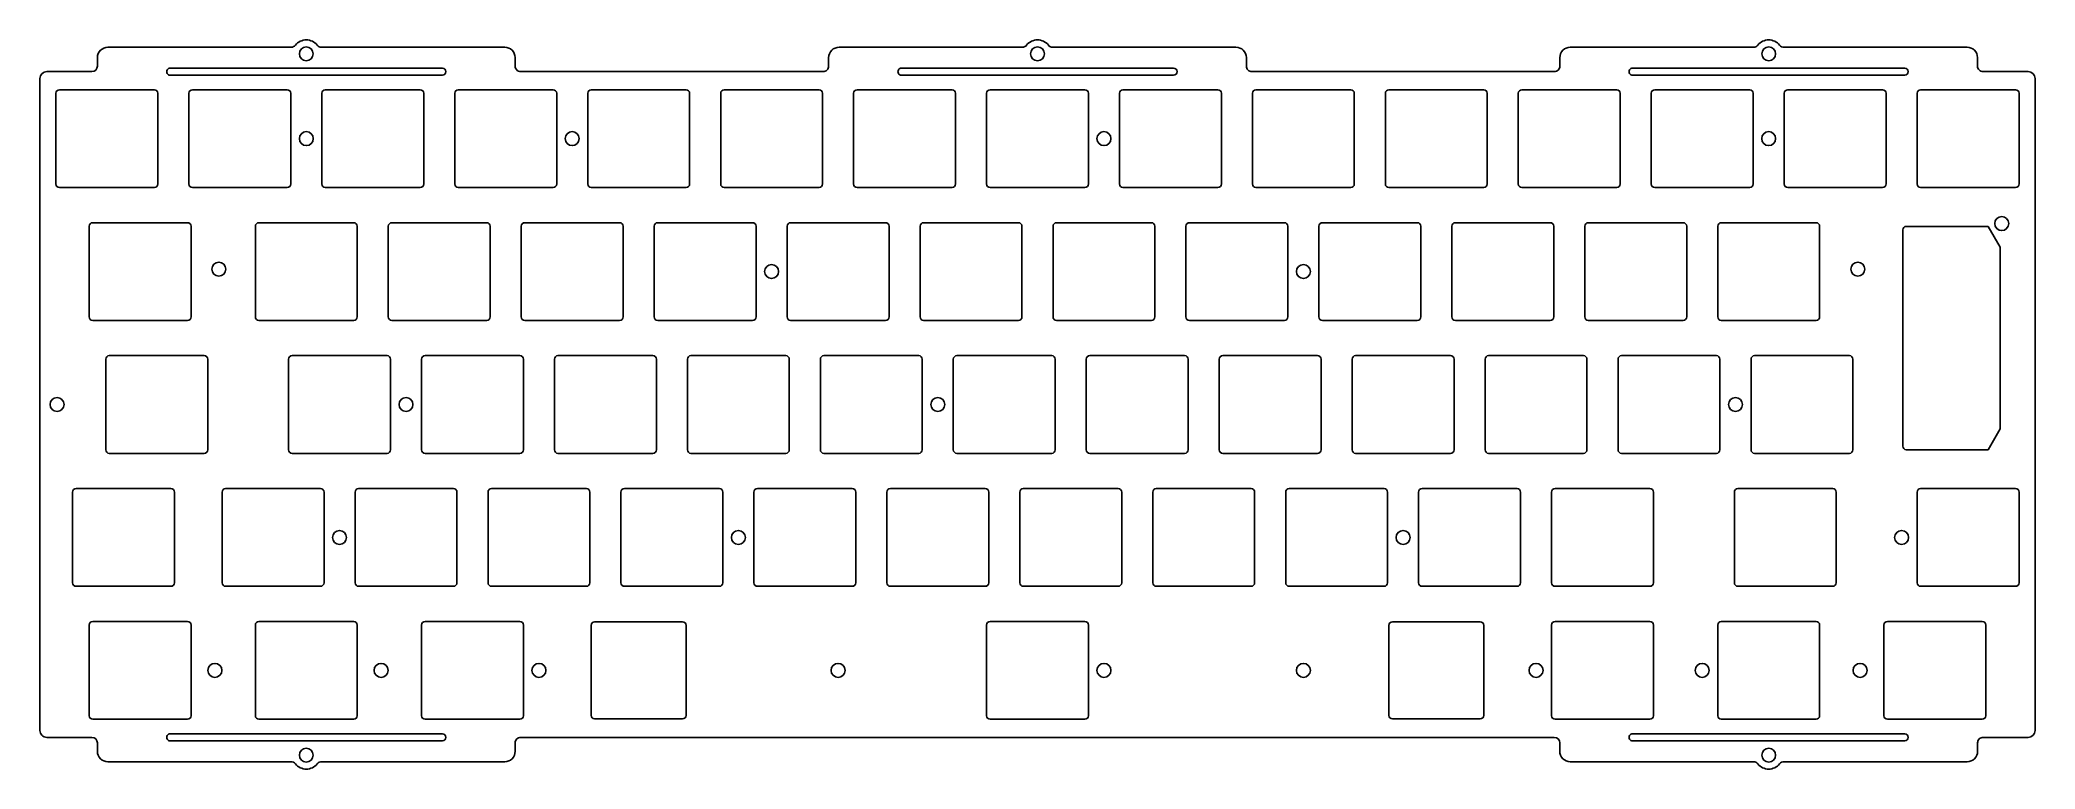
# Model space of a CAD drawing. Header units: millimetres. Extents: x -10 to 276, y -90 to 14.
import ezdxf

# ---------------------------------------------------------------- set-up
doc = ezdxf.new("R2010")
doc.units = ezdxf.units.MM
doc.header["$MEASUREMENT"] = 0
doc.layers.get('0').update_dxf_attribs({"linetype": 'CONTINUOUS'})
doc.layers.add('BLACK', color=7, linetype='CONTINUOUS')
doc.layers.add('Edge.Cuts', color=53, linetype='CONTINUOUS')

msp = doc.modelspace()

# ---------------------------------------------------------------- linework, layer by layer
for points in [[(240.35, 6.5), (240.35, -6.5, 0.4142123908), (240.85, -7), (254.45, -7, 0.4142135624), (254.95, -6.5), (254.95, 6.5, 0.4142135624), (254.45, 7), (240.85, 7, 0.4142123908)], [(259.4, 6.5), (259.4, -6.5, 0.4142123908), (259.9, -7), (273.5, -7, 0.4142135624), (274, -6.5), (274, 6.5, 0.4142135624), (273.5, 7), (259.9, 7, 0.4142123908)], [(257.34375, -44.075), (257.34375, -13.075, -0.4142135624), (257.84375, -12.575), (269.56175, -12.575), (271.29375, -15.575), (271.29375, -41.575), (269.56175, -44.575), (257.84375, -44.575, -0.4142123908)], [(235.59375, -31.6), (235.59375, -44.6, 0.4142123908), (236.09375, -45.1), (249.69375, -45.1, 0.4142135624), (250.19375, -44.6), (250.19375, -31.6, 0.4142135624), (249.69375, -31.1), (236.09375, -31.1, 0.4142123908)], [(-4.91875, -50.65), (-4.91875, -63.65, 0.4142123908), (-4.41875, -64.15), (9.18125, -64.15, 0.4142135624), (9.68125, -63.65), (9.68125, -50.65, 0.4142135624), (9.18125, -50.15), (-4.41875, -50.15, 0.4142123908)], [(16.5125, -50.65), (16.5125, -63.65, 0.4142123908), (17.0125, -64.15), (30.6125, -64.15, 0.4142135624), (31.1125, -63.65), (31.1125, -50.65, 0.4142135624), (30.6125, -50.15), (17.0125, -50.15, 0.4142123908)]]:
    msp.add_lwpolyline(points, format="xyb", close=True)
for centre in [(238.125, 0), (271.51875, -12.175), (233.3625, -38.1), (33.3375, -57.15)]:
    msp.add_circle(centre, 1)
at = {"layer": 'BLACK', "linetype": 'Continuous'}
for p, q in [((-1.35625, 10.399985), (-1.35625, 11.599985)), ((0.14375, 13.099997), (26.39937, 13.099997)), ((30.760672, 13.099997), (57.006172, 13.099997)), ((58.50625, 10.410384), (58.50625, 11.619835)), ((103.41875, 10.399985), (103.41875, 11.600085)), ((104.924149, 13.099997), (131.17437, 13.099997)), ((135.535872, 13.099997), (161.781172, 13.099997)), ((163.28125, 10.410384), (163.28125, 11.619835)), ((208.19375, 10.399985), (208.19375, 11.600085)), ((209.699149, 13.099997), (235.9392, 13.099997)), ((240.310872, 13.099997), (266.556172, 13.099997)), ((268.05625, 10.410384), (268.05625, 11.619835)), ((-9.6, -84.794538), (-9.6, 8.599985)), ((-8.600006, 9.599997), (-2.156228, 9.599997)), ((-2.156228, 9.600007), (-2.156228, 9.599997)), ((9.074972, 9.099997), (48.075, 9.099997)), ((9.077449, 10.099997), (48.074972, 10.099997)), ((59.306372, 9.599997), (102.61875, 9.599997)), ((113.849972, 9.099997), (152.85, 9.099997)), ((113.852449, 10.099997), (152.849972, 10.099997)), ((164.081372, 9.599997), (207.39375, 9.599997)), ((218.624972, 9.099997), (257.625, 9.099997)), ((218.627449, 10.099997), (257.624972, 10.099997)), ((268.856372, 9.599997), (275.299972, 9.599997)), ((276.299984, 8.599985), (276.3, 8.599985)), ((276.3, -84.800015), (276.3, 8.599985)), ((-7.3, 6.499999), (-7.3, -6.499999)), ((6.8, 7), (-6.8, 7)), ((7.3, -6.5), (7.3, 6.5)), ((11.75, 6.5), (11.75, -6.5)), ((25.85, 7), (12.25, 7)), ((26.35, -6.5), (26.35, 6.5)), ((30.8, 6.5), (30.8, -6.5)), ((44.9, 7), (31.3, 7)), ((45.4, -6.5), (45.4, 6.5)), ((49.85, 6.5), (49.85, -6.5)), ((63.95, 7), (50.35, 7)), ((64.45, -6.5), (64.45, 6.5)), ((68.9, 6.5), (68.9, -6.5)), ((83, 7), (69.4, 7)), ((83.5, -6.5), (83.5, 6.5)), ((87.95, 6.5), (87.95, -6.5)), ((102.05, 7), (88.45, 7)), ((102.55, -6.5), (102.55, 6.5)), ((107, 6.5), (107, -6.5)), ((121.1, 7), (107.5, 7)), ((121.6, -6.5), (121.6, 6.5)), ((126.05, 6.5), (126.05, -6.5)), ((140.15, 7), (126.55, 7)), ((140.65, -6.5), (140.65, 6.5)), ((145.1, 6.5), (145.1, -6.5)), ((159.2, 7), (145.6, 7)), ((159.7, -6.5), (159.7, 6.5)), ((164.15, 6.5), (164.15, -6.5)), ((178.25, 7), (164.65, 7)), ((178.75, -6.5), (178.75, 6.5)), ((183.2, 6.5), (183.2, -6.5)), ((197.3, 7), (183.7, 7)), ((197.8, -6.5), (197.8, 6.5)), ((202.25, 6.5), (202.25, -6.5)), ((216.35, 7), (202.75, 7)), ((216.85, -6.5), (216.85, 6.5)), ((221.3, 6.5), (221.3, -6.5)), ((235.4, 7), (221.8, 7)), ((235.9, -6.5), (235.9, 6.5)), ((-6.8, -7), (6.8, -7)), ((12.25, -7), (25.85, -7)), ((31.3, -7), (44.9, -7)), ((50.35, -7), (63.95, -7)), ((69.4, -7), (83, -7)), ((88.45, -7), (102.05, -7)), ((107.5, -7), (121.1, -7)), ((126.55, -7), (140.15, -7)), ((145.6, -7), (159.2, -7)), ((164.65, -7), (178.25, -7)), ((183.7, -7), (197.3, -7)), ((202.75, -7), (216.35, -7)), ((221.8, -7), (235.4, -7)), ((-2.5375, -12.550001), (-2.5375, -25.549999)), ((11.5625, -12.05), (-2.037499, -12.05)), ((12.0625, -25.55), (12.0625, -12.55)), ((21.275, -12.55), (21.275, -25.55)), ((35.375, -12.05), (21.775, -12.05)), ((35.875, -25.55), (35.875, -12.55)), ((40.325, -12.55), (40.325, -25.55)), ((54.425, -12.05), (40.825, -12.05)), ((54.925, -25.55), (54.925, -12.55)), ((59.375, -12.55), (59.375, -25.55)), ((73.475, -12.05), (59.875, -12.05)), ((73.975, -25.55), (73.975, -12.55)), ((78.425, -12.55), (78.425, -25.55)), ((92.525, -12.05), (78.925, -12.05)), ((93.025, -25.55), (93.025, -12.55)), ((97.475, -12.55), (97.475, -25.55)), ((111.575, -12.05), (97.975, -12.05)), ((112.075, -25.55), (112.075, -12.55)), ((116.525, -12.55), (116.525, -25.55)), ((130.625, -12.05), (117.025, -12.05)), ((131.125, -25.55), (131.125, -12.55)), ((135.575, -12.55), (135.575, -25.55)), ((149.675, -12.05), (136.075, -12.05)), ((150.175, -25.55), (150.175, -12.55)), ((154.625, -12.55), (154.625, -25.55)), ((168.725, -12.05), (155.125, -12.05)), ((169.225, -25.55), (169.225, -12.55)), ((173.675, -12.55), (173.675, -25.55)), ((187.775, -12.05), (174.175, -12.05)), ((188.275, -25.55), (188.275, -12.55)), ((192.725, -12.55), (192.725, -25.55)), ((206.825, -12.05), (193.225, -12.05)), ((207.325, -25.55), (207.325, -12.55)), ((211.775, -12.55), (211.775, -25.55)), ((225.875, -12.05), (212.275, -12.05)), ((226.375, -25.55), (226.375, -12.55)), ((230.825, -12.55), (230.825, -25.55)), ((244.925, -12.05), (231.325, -12.05)), ((245.425, -25.55), (245.425, -12.55)), ((-2.0375, -26.05), (11.5625, -26.05)), ((21.775, -26.05), (35.375, -26.05)), ((40.825, -26.05), (54.425, -26.05)), ((59.875, -26.05), (73.475, -26.05)), ((78.925, -26.05), (92.525, -26.05)), ((97.975, -26.05), (111.575, -26.05)), ((117.025, -26.05), (130.625, -26.05)), ((136.075, -26.05), (149.675, -26.05)), ((155.125, -26.05), (168.725, -26.05)), ((174.175, -26.05), (187.775, -26.05)), ((193.225, -26.05), (206.825, -26.05)), ((212.275, -26.05), (225.875, -26.05)), ((231.325, -26.05), (244.925, -26.05)), ((13.94375, -31.1), (0.343751, -31.1)), ((40.1375, -31.1), (26.5375, -31.1)), ((59.1875, -31.1), (45.5875, -31.1)), ((78.2375, -31.1), (64.6375, -31.1)), ((97.2875, -31.1), (83.6875, -31.1)), ((116.3375, -31.1), (102.7375, -31.1)), ((135.3875, -31.1), (121.7875, -31.1)), ((154.4375, -31.1), (140.8375, -31.1)), ((173.4875, -31.1), (159.8875, -31.1)), ((192.5375, -31.1), (178.9375, -31.1)), ((211.5875, -31.1), (197.9875, -31.1)), ((230.6375, -31.1), (217.0375, -31.1)), ((-0.15625, -31.6), (-0.15625, -44.6)), ((14.44375, -44.6), (14.44375, -31.6)), ((26.0375, -31.6), (26.0375, -44.6)), ((40.6375, -44.6), (40.6375, -31.6)), ((45.0875, -31.6), (45.0875, -44.6)), ((59.6875, -44.6), (59.6875, -31.6)), ((64.1375, -31.6), (64.1375, -44.6)), ((78.7375, -44.6), (78.7375, -31.6)), ((83.1875, -31.6), (83.1875, -44.6)), ((97.7875, -44.6), (97.7875, -31.6)), ((102.2375, -31.6), (102.2375, -44.6)), ((116.8375, -44.6), (116.8375, -31.6)), ((121.2875, -31.6), (121.2875, -44.6)), ((135.8875, -44.6), (135.8875, -31.6)), ((140.3375, -31.6), (140.3375, -44.6)), ((154.9375, -44.6), (154.9375, -31.6)), ((159.3875, -31.6), (159.3875, -44.6)), ((173.9875, -44.6), (173.9875, -31.6)), ((178.4375, -31.6), (178.4375, -44.6)), ((193.0375, -44.6), (193.0375, -31.6)), ((197.4875, -31.6), (197.4875, -44.6)), ((212.0875, -44.6), (212.0875, -31.6)), ((216.5375, -31.6), (216.5375, -44.6)), ((231.1375, -44.6), (231.1375, -31.6)), ((0.343751, -45.1), (13.94375, -45.1)), ((26.5375, -45.1), (40.1375, -45.1)), ((45.5875, -45.1), (59.1875, -45.1)), ((64.6375, -45.1), (78.2375, -45.1)), ((83.6875, -45.1), (97.2875, -45.1)), ((102.7375, -45.1), (116.3375, -45.1)), ((121.7875, -45.1), (135.3875, -45.1)), ((140.8375, -45.1), (154.4375, -45.1)), ((159.8875, -45.1), (173.4875, -45.1)), ((178.9375, -45.1), (192.5375, -45.1)), ((197.9875, -45.1), (211.5875, -45.1)), ((217.0375, -45.1), (230.6375, -45.1)), ((35.5625, -50.65), (35.5625, -63.65)), ((49.6625, -50.15), (36.0625, -50.15)), ((50.1625, -63.65), (50.1625, -50.65)), ((54.6125, -50.65), (54.6125, -63.65)), ((68.7125, -50.15), (55.1125, -50.15)), ((69.2125, -63.65), (69.2125, -50.65)), ((73.6625, -50.65), (73.6625, -63.65)), ((87.7625, -50.15), (74.1625, -50.15)), ((88.2625, -63.65), (88.2625, -50.65)), ((92.7125, -50.65), (92.7125, -63.65)), ((106.8125, -50.15), (93.2125, -50.15)), ((107.3125, -63.65), (107.3125, -50.65)), ((111.7625, -50.65), (111.7625, -63.65)), ((125.8625, -50.15), (112.2625, -50.15)), ((126.3625, -63.65), (126.3625, -50.65)), ((130.8125, -50.65), (130.8125, -63.65)), ((144.9125, -50.15), (131.3125, -50.15)), ((145.4125, -63.65), (145.4125, -50.65)), ((149.8625, -50.65), (149.8625, -63.65)), ((163.9625, -50.15), (150.3625, -50.15)), ((164.4625, -63.65), (164.4625, -50.65)), ((168.9125, -50.65), (168.9125, -63.65)), ((183.0125, -50.15), (169.4125, -50.15)), ((183.5125, -63.65), (183.5125, -50.65)), ((187.9625, -50.65), (187.9625, -63.65)), ((202.0625, -50.15), (188.4625, -50.15)), ((202.5625, -63.65), (202.5625, -50.65)), ((207.0125, -50.65), (207.0125, -63.65)), ((221.1125, -50.15), (207.5125, -50.15)), ((221.6125, -63.65), (221.6125, -50.65)), ((233.20625, -50.652003), (233.20625, -63.652051)), ((247.306162, -50.152051), (233.70625, -50.152051)), ((247.80625, -63.651903), (247.80625, -50.644041)), ((259.397462, -50.652003), (259.397462, -63.652003)), ((273.497462, -50.152003), (259.897462, -50.152003)), ((273.997462, -63.652003), (273.997462, -50.652003)), ((36.0625, -64.15), (49.6625, -64.15)), ((55.1125, -64.15), (68.7125, -64.15)), ((74.1625, -64.15), (87.7625, -64.15)), ((93.2125, -64.15), (106.8125, -64.15)), ((112.2625, -64.15), (125.8625, -64.15)), ((131.3125, -64.15), (144.9125, -64.15)), ((150.3625, -64.15), (163.9625, -64.15)), ((169.4125, -64.15), (183.0125, -64.15)), ((188.4625, -64.15), (202.0625, -64.15)), ((207.5125, -64.15), (221.1125, -64.15)), ((233.706262, -64.152051), (247.312407, -64.152051)), ((259.897462, -64.152003), (273.497462, -64.152003)), ((9.077449, -85.300003), (48.074972, -85.300003)), ((218.627449, -85.300003), (257.624972, -85.300003)), ((-8.600028, -85.800003), (-2.156228, -85.800003)), ((-1.35625, -87.8), (-1.35625, -86.59264)), ((9.074972, -86.300003), (48.075, -86.300003)), ((58.50625, -87.800015), (58.50625, -86.600015)), ((59.310167, -85.800003), (207.393772, -85.800003)), ((208.19375, -87.785851), (208.19375, -86.59254)), ((218.624972, -86.300003), (257.625, -86.300003)), ((268.05625, -87.800015), (268.05625, -86.600015)), ((268.860167, -85.800003), (275.3, -85.800003)), ((0.143772, -89.300003), (26.389372, -89.300003)), ((30.765504, -89.300003), (57.00625, -89.300003)), ((209.693872, -89.300003), (235.939372, -89.300003)), ((240.315504, -89.300003), (266.55625, -89.300003))]:
    msp.add_line(p, q, dxfattribs=at)
at = {"layer": 'BLACK'}
for centre, radius in [((28.575, 12.149997), 0.985), ((133.35, 12.149997), 0.985), ((238.125, 12.149997), 0.985), ((28.575, 0), 1), ((66.675, 0), 1), ((142.875, 0), 1), ((16.04875, -18.7), 1), ((95.25, -19.05), 1), ((171.45, -19.05), 1), ((250.9012, -18.7), 1), ((-7.14375, -38.1), 1), ((42.8625, -38.1), 1), ((119.0625, -38.1), 1), ((90.4875, -57.15), 1), ((185.7375, -57.15), 1), ((257.175, -57.15), 1), ((28.575, -88.350003), 0.985), ((238.125, -88.350003), 0.985)]:
    msp.add_circle(centre, radius, dxfattribs=at)
for centre, radius, start, end in [((0.143772, 11.599985), 1.500022, 90.00084033, 180), ((26.389072, 13.900085), 0.800195, 270.73741808, 321.32091329), ((28.575, 12.149997), 2, 38.68217849, 141.3178036), ((30.760672, 13.899785), 0.799788, 218.67381541, 270), ((57.006072, 11.599685), 1.500312, 0.76953571, 89.99618108), ((104.918772, 11.599985), 1.500022, 89.79461625, 179.99618034), ((131.164072, 13.900085), 0.800195, 270.73741808, 321.32091329), ((133.35, 12.149998), 1.999999, 38.68217404, 141.31782596), ((135.535872, 13.900185), 0.800188, 218.68718212, 270), ((161.781072, 11.599685), 1.500312, 0.76953571, 89.99618108), ((209.693772, 11.599985), 1.500022, 89.79461625, 179.99618034), ((235.939172, 13.900085), 0.800116, 270.00200517, 321.31639326), ((238.125, 12.149997), 2, 38.6821964, 141.31782151), ((240.310872, 13.900185), 0.800188, 218.68718212, 270), ((266.556072, 11.599685), 1.500312, 0.76953571, 89.99618108), ((-8.600028, 8.599985), 0.999972, 89.99873951, 180), ((-2.156228, 10.399985), 0.799978, 270, 0), ((9.074972, 9.599985), 0.499988, 89.71616584, 270), ((48.074972, 9.599985), 0.500012, 270.00320849, 90), ((59.306372, 10.400185), 0.800188, 179.26970136, 270), ((102.618772, 10.399985), 0.799978, 269.99842434, 0), ((113.849972, 9.599985), 0.499988, 89.71616584, 270), ((152.849972, 9.599985), 0.500012, 270.00320849, 90), ((164.081372, 10.400185), 0.800188, 179.26970136, 270), ((207.393772, 10.399985), 0.799978, 269.99842434, 0), ((218.624972, 9.599985), 0.499988, 89.71616584, 270), ((257.624972, 9.599985), 0.500012, 270.00320849, 90), ((268.856372, 10.400185), 0.800188, 179.26970136, 270), ((275.299972, 8.599985), 1.000012, 0, 90), ((-6.799999, 6.499999), 0.500001, 90.00011459, 180), ((6.8, 6.5), 0.5, 0, 90), ((12.25, 6.5), 0.5, 90, 180), ((25.85, 6.5), 0.5, 0, 90), ((31.3, 6.5), 0.5, 90, 180), ((44.9, 6.5), 0.5, 0, 90), ((50.35, 6.5), 0.5, 90, 180), ((63.95, 6.5), 0.5, 0, 90), ((69.4, 6.5), 0.5, 90, 180), ((83, 6.5), 0.5, 0, 90), ((88.45, 6.5), 0.5, 90, 180), ((102.05, 6.5), 0.5, 0, 90), ((107.5, 6.5), 0.5, 90, 180), ((121.1, 6.5), 0.5, 0, 90), ((126.55, 6.5), 0.5, 90, 180), ((140.15, 6.5), 0.5, 0, 90), ((145.6, 6.5), 0.5, 90, 180), ((159.2, 6.5), 0.5, 0, 90), ((164.65, 6.5), 0.5, 90, 180), ((178.25, 6.5), 0.5, 0, 90), ((183.7, 6.5), 0.5, 90, 180), ((197.3, 6.5), 0.5, 0, 90), ((202.75, 6.5), 0.5, 90, 180), ((216.35, 6.5), 0.5, 0, 90), ((221.8, 6.5), 0.5, 90, 180), ((235.4, 6.5), 0.5, 0, 90), ((-6.799999, -6.499999), 0.500001, 180, 269.99988541), ((6.8, -6.5), 0.5, 270, 0), ((12.25, -6.5), 0.5, 180, 270), ((25.85, -6.5), 0.5, 270, 0), ((31.3, -6.5), 0.5, 180, 270), ((44.9, -6.5), 0.5, 270, 0), ((50.35, -6.5), 0.5, 180, 270), ((63.95, -6.5), 0.5, 270, 0), ((69.4, -6.5), 0.5, 180, 270), ((83, -6.5), 0.5, 270, 0), ((88.45, -6.5), 0.5, 180, 270), ((102.05, -6.5), 0.5, 270, 0), ((107.5, -6.5), 0.5, 180, 270), ((121.1, -6.5), 0.5, 270, 0), ((126.55, -6.5), 0.5, 180, 270), ((140.15, -6.5), 0.5, 270, 0), ((145.6, -6.5), 0.5, 180, 270), ((159.2, -6.5), 0.5, 270, 0), ((164.65, -6.5), 0.5, 180, 270), ((178.25, -6.5), 0.5, 270, 0), ((183.7, -6.5), 0.5, 180, 270), ((197.3, -6.5), 0.5, 270, 0), ((202.75, -6.5), 0.5, 180, 270), ((216.35, -6.5), 0.5, 270, 0), ((221.8, -6.5), 0.5, 180, 270), ((235.4, -6.5), 0.5, 270, 0), ((-2.037499, -12.550001), 0.500001, 90, 180), ((11.5625, -12.55), 0.5, 0, 90), ((21.775, -12.55), 0.5, 90, 180), ((35.375, -12.55), 0.5, 0, 90), ((40.825, -12.55), 0.5, 90, 180), ((54.425, -12.55), 0.5, 0, 90), ((59.875, -12.55), 0.5, 90, 180), ((73.475, -12.55), 0.5, 0, 90), ((78.925, -12.55), 0.5, 90, 180), ((92.525, -12.55), 0.5, 0, 90), ((97.975, -12.55), 0.5, 90, 180), ((111.575, -12.55), 0.5, 0, 90), ((117.025, -12.55), 0.5, 90, 180), ((130.625, -12.55), 0.5, 0, 90), ((136.075, -12.55), 0.5, 90, 180), ((149.675, -12.55), 0.5, 0, 90), ((155.125, -12.55), 0.5, 90, 180), ((168.725, -12.55), 0.5, 0, 90), ((174.175, -12.55), 0.5, 90, 180), ((187.775, -12.55), 0.5, 0, 90), ((193.225, -12.55), 0.5, 90, 180), ((206.825, -12.55), 0.5, 0, 90), ((212.275, -12.55), 0.5, 90, 180), ((225.875, -12.55), 0.5, 0, 90), ((231.325, -12.55), 0.5, 90, 180), ((244.925, -12.55), 0.5, 0, 90), ((-2.037499, -25.549999), 0.500001, 180, 269.99988541), ((11.5625, -25.55), 0.5, 270, 0), ((21.775, -25.55), 0.5, 180, 270), ((35.375, -25.55), 0.5, 270, 0), ((40.825, -25.55), 0.5, 180, 270), ((54.425, -25.55), 0.5, 270, 0), ((59.875, -25.55), 0.5, 180, 270), ((73.475, -25.55), 0.5, 270, 0), ((78.925, -25.55), 0.5, 180, 270), ((92.525, -25.55), 0.5, 270, 0), ((97.975, -25.55), 0.5, 180, 270), ((111.575, -25.55), 0.5, 270, 0), ((117.025, -25.55), 0.5, 180, 270), ((130.625, -25.55), 0.5, 270, 0), ((136.075, -25.55), 0.5, 180, 270), ((149.675, -25.55), 0.5, 270, 0), ((155.125, -25.55), 0.5, 180, 270), ((168.725, -25.55), 0.5, 270, 0), ((174.175, -25.55), 0.5, 180, 270), ((187.775, -25.55), 0.5, 270, 0), ((193.225, -25.55), 0.5, 180, 270), ((206.825, -25.55), 0.5, 270, 0), ((212.275, -25.55), 0.5, 180, 270), ((225.875, -25.55), 0.5, 270, 0), ((231.325, -25.55), 0.5, 180, 270), ((244.925, -25.55), 0.5, 270, 0), ((0.343751, -31.600001), 0.500001, 90, 179.99988541), ((13.94375, -31.6), 0.5, 0, 90), ((26.5375, -31.6), 0.5, 90, 180), ((40.1375, -31.6), 0.5, 0, 90), ((45.5875, -31.6), 0.5, 90, 180), ((59.1875, -31.6), 0.5, 0, 90), ((64.6375, -31.6), 0.5, 90, 180), ((78.2375, -31.6), 0.5, 0, 90), ((83.6875, -31.6), 0.5, 90, 180), ((97.2875, -31.6), 0.5, 0, 90), ((102.7375, -31.6), 0.5, 90, 180), ((116.3375, -31.6), 0.5, 0, 90), ((121.7875, -31.6), 0.5, 90, 180), ((135.3875, -31.6), 0.5, 0, 90), ((140.8375, -31.6), 0.5, 90, 180), ((154.4375, -31.6), 0.5, 0, 90), ((159.8875, -31.6), 0.5, 90, 180), ((173.4875, -31.6), 0.5, 0, 90), ((178.9375, -31.6), 0.5, 90, 180), ((192.5375, -31.6), 0.5, 0, 90), ((197.9875, -31.6), 0.5, 90, 180), ((211.5875, -31.6), 0.5, 0, 90), ((217.0375, -31.6), 0.5, 90, 180), ((230.6375, -31.6), 0.5, 0, 90), ((0.343751, -44.599999), 0.500001, 180.00011459, 270), ((13.94375, -44.6), 0.5, 270, 0), ((26.5375, -44.6), 0.5, 180, 270), ((40.1375, -44.6), 0.5, 270, 0), ((45.5875, -44.6), 0.5, 180, 270), ((59.1875, -44.6), 0.5, 270, 0), ((64.6375, -44.6), 0.5, 180, 270), ((78.2375, -44.6), 0.5, 270, 0), ((83.6875, -44.6), 0.5, 180, 270), ((97.2875, -44.6), 0.5, 270, 0), ((102.7375, -44.6), 0.5, 180, 270), ((116.3375, -44.6), 0.5, 270, 0), ((121.7875, -44.6), 0.5, 180, 270), ((135.3875, -44.6), 0.5, 270, 0), ((140.8375, -44.6), 0.5, 180, 270), ((154.4375, -44.6), 0.5, 270, 0), ((159.8875, -44.6), 0.5, 180, 270), ((173.4875, -44.6), 0.5, 270, 0), ((178.9375, -44.6), 0.5, 180, 270), ((192.5375, -44.6), 0.5, 270, 0), ((197.9875, -44.6), 0.5, 180, 270), ((211.5875, -44.6), 0.5, 270, 0), ((217.0375, -44.6), 0.5, 180, 270), ((230.6375, -44.6), 0.5, 270, 0), ((36.0625, -50.65), 0.5, 90, 180), ((49.6625, -50.65), 0.5, 0, 90), ((55.1125, -50.65), 0.5, 90, 180), ((68.7125, -50.65), 0.5, 0, 90), ((74.1625, -50.65), 0.5, 90, 180), ((87.7625, -50.65), 0.5, 0, 90), ((93.2125, -50.65), 0.5, 90, 180), ((106.8125, -50.65), 0.5, 0, 90), ((112.2625, -50.65), 0.5, 90, 180), ((125.8625, -50.65), 0.5, 0, 90), ((131.3125, -50.65), 0.5, 90, 180), ((144.9125, -50.65), 0.5, 0, 90), ((150.3625, -50.65), 0.5, 90, 180), ((163.9625, -50.65), 0.5, 0, 90), ((169.4125, -50.65), 0.5, 90, 180), ((183.0125, -50.65), 0.5, 0, 90), ((188.4625, -50.65), 0.5, 90, 180), ((202.0625, -50.65), 0.5, 0, 90), ((207.5125, -50.65), 0.5, 90, 180), ((221.1125, -50.65), 0.5, 0, 90), ((233.706162, -50.652003), 0.499912, 89.98991497, 180), ((247.306162, -50.652203), 0.500152, 0.9350487, 90), ((259.897462, -50.652003), 0.5, 90, 180), ((273.497462, -50.652003), 0.5, 0, 90), ((36.0625, -63.65), 0.5, 180, 270), ((49.6625, -63.65), 0.5, 270, 0), ((55.1125, -63.65), 0.5, 180, 270), ((68.7125, -63.65), 0.5, 270, 0), ((74.1625, -63.65), 0.5, 180, 270), ((87.7625, -63.65), 0.5, 270, 0), ((93.2125, -63.65), 0.5, 180, 270), ((106.8125, -63.65), 0.5, 270, 0), ((112.2625, -63.65), 0.5, 180, 270), ((125.8625, -63.65), 0.5, 270, 0), ((131.3125, -63.65), 0.5, 180, 270), ((144.9125, -63.65), 0.5, 270, 0), ((150.3625, -63.65), 0.5, 180, 270), ((163.9625, -63.65), 0.5, 270, 0), ((169.4125, -63.65), 0.5, 180, 270), ((183.0125, -63.65), 0.5, 270, 0), ((188.4625, -63.65), 0.5, 180, 270), ((202.0625, -63.65), 0.5, 270, 0), ((207.5125, -63.65), 0.5, 180, 270), ((221.1125, -63.65), 0.5, 270, 0), ((233.706262, -63.652103), 0.499948, 179.99404138, 270), ((247.306062, -63.651903), 0.500188, 270.7268293, 0), ((259.897462, -63.652003), 0.5, 180, 270), ((273.497462, -63.652003), 0.5, 270, 0), ((-8.600028, -84.800015), 0.999988, 179.68618537, 270), ((9.074972, -85.800015), 0.499988, 89.71616584, 270), ((48.074972, -85.800015), 0.500012, 270.00320849, 90), ((218.624972, -85.800015), 0.499988, 89.71616584, 270), ((257.624972, -85.800015), 0.500012, 270.00320849, 90), ((275.299972, -84.800015), 1.000028, 270.00160424, 0), ((-2.156228, -86.600015), 0.800012, 0.52819503, 90), ((0.143772, -87.800015), 1.499988, 179.99942705, 270), ((57.006272, -87.800015), 1.499978, 269.99915966, 0), ((59.306272, -86.600015), 0.800022, 89.72104756, 180), ((207.393772, -86.600015), 0.800012, 0.53535658, 90), ((209.693872, -87.799815), 1.500188, 179.46667327, 270), ((266.556272, -87.800015), 1.499978, 269.99915966, 0), ((268.856272, -86.600015), 0.800022, 89.72104756, 180), ((26.389372, -90.099815), 0.799812, 38.67712742, 90), ((28.575, -88.350003), 2, 218.68217849, 321.3178036), ((30.760672, -90.099915), 0.799885, 89.65389963, 141.31929494), ((235.939372, -90.099815), 0.799812, 38.67712742, 90), ((238.125, -88.350003), 2, 218.68217849, 321.3178036), ((240.310672, -90.099915), 0.799885, 89.65389963, 141.31929494)]:
    msp.add_arc(centre, radius, start, end, dxfattribs=at)
at = {"layer": 'Edge.Cuts', "linetype": 'CONTINUOUS'}
for p, q in [((-2.5375, -69.700001), (-2.5375, -82.699999)), ((11.5625, -69.2), (-2.037499, -69.2)), ((12.0625, -82.7), (12.0625, -69.7)), ((21.275, -69.7), (21.275, -82.7)), ((35.375, -69.2), (21.775, -69.2)), ((35.875, -82.7), (35.875, -69.7)), ((45.0875, -69.7), (45.0875, -82.7)), ((59.1875, -69.2), (45.5875, -69.2)), ((59.6875, -82.7), (59.6875, -69.7)), ((69.3934, -69.75), (69.3934, -82.65)), ((82.4934, -69.25), (69.8934, -69.25)), ((82.9934, -82.65), (82.9934, -69.75)), ((126.05, -69.7), (126.05, -82.7)), ((140.15, -69.2), (126.55, -69.2)), ((140.65, -82.7), (140.65, -69.7)), ((183.7, -82.65), (183.7, -69.75)), ((184.2, -69.25), (196.8, -69.25)), ((197.3, -69.75), (197.3, -82.65)), ((207.0125, -69.7), (207.0125, -82.7)), ((221.1125, -69.2), (207.5125, -69.2)), ((221.6125, -82.7), (221.6125, -69.7)), ((230.825, -69.7), (230.825, -82.7)), ((244.925, -69.2), (231.325, -69.2)), ((245.425, -82.7), (245.425, -69.7)), ((254.6375, -69.7), (254.6375, -82.7)), ((268.7375, -69.2), (255.1375, -69.2)), ((269.2375, -82.7), (269.2375, -69.7)), ((-2.037499, -83.2), (11.5625, -83.2)), ((21.775, -83.2), (35.375, -83.2)), ((45.5875, -83.2), (59.1875, -83.2)), ((69.8934, -83.15), (82.4934, -83.15)), ((126.55, -83.2), (140.15, -83.2)), ((196.8, -83.15), (184.2, -83.15)), ((207.5125, -83.2), (221.1125, -83.2)), ((231.325, -83.2), (244.925, -83.2)), ((255.1375, -83.2), (268.7375, -83.2))]:
    msp.add_line(p, q, dxfattribs=at)
at = {"layer": 'Edge.Cuts'}
for centre in [(15.478125, -76.2), (39.290625, -76.2), (61.9125, -76.2), (104.775, -76.2), (142.875, -76.2), (171.45, -76.2), (204.7875, -76.2), (228.6, -76.2), (251.221875, -76.2)]:
    msp.add_circle(centre, 1, dxfattribs=at)
for centre, radius, start, end in [((-2.037478, -69.700041), 0.500022, 90.00240623, 179.99541654), ((11.562522, -69.700041), 0.500041, 0.00469846, 90.00252081), ((21.775022, -69.700041), 0.500022, 90.00252081, 179.99530195), ((35.375022, -69.700041), 0.500041, 0.00469846, 90.00252081), ((45.587522, -69.700041), 0.500022, 90.00252081, 179.99530195), ((59.187522, -69.700041), 0.500041, 0.00469846, 90.00252081), ((69.893422, -69.750041), 0.500022, 90.00252081, 179.99530195), ((82.493422, -69.750041), 0.500041, 0.00469846, 90.00252081), ((126.550022, -69.700041), 0.500022, 90.00252081, 179.99530195), ((140.150022, -69.700041), 0.500041, 0.00469846, 90.00252081), ((184.200022, -69.750041), 0.500022, 90.00252081, 179.99530195), ((196.800022, -69.750041), 0.500041, 0.00469846, 90.00252081), ((207.512522, -69.700041), 0.500022, 90.00252081, 179.99530195), ((221.112522, -69.700041), 0.500041, 0.00469846, 90.00252081), ((231.325022, -69.700041), 0.500022, 90.00252081, 179.99530195), ((244.925022, -69.700041), 0.500041, 0.00469846, 90.00252081), ((255.137522, -69.700041), 0.500022, 90.00252081, 179.99530195), ((268.737522, -69.700041), 0.500041, 0.00469846, 90.00252081), ((-2.037478, -82.700041), 0.499959, -180.00481263, -90.00240662), ((11.562522, -82.700041), 0.499978, -90.00252122, 0.00469846), ((21.775022, -82.700041), 0.499959, -180.00469805, -90.00252122), ((35.375022, -82.700041), 0.499978, -90.00252122, 0.00469846), ((45.587522, -82.700041), 0.499959, -180.00469805, -90.00252122), ((59.187522, -82.700041), 0.499978, -90.00252122, 0.00469846), ((69.893422, -82.650041), 0.499959, -180.00469805, -90.00252122), ((82.493422, -82.650041), 0.499978, -90.00252122, 0.00469846), ((126.550022, -82.700041), 0.499959, -180.00469805, -90.00252122), ((140.150022, -82.700041), 0.499978, -90.00252122, 0.00469846), ((184.200022, -82.650041), 0.499959, -180.00469805, -90.00252122), ((196.800022, -82.650041), 0.499978, -90.00252122, 0.00469846), ((207.512522, -82.700041), 0.499959, -180.00469805, -90.00252122), ((221.112522, -82.700041), 0.499978, -90.00252122, 0.00469846), ((231.325022, -82.700041), 0.499959, -180.00469805, -90.00252122), ((244.925022, -82.700041), 0.499978, -90.00252122, 0.00469846), ((255.137522, -82.700041), 0.499959, -180.00469805, -90.00252122), ((268.737522, -82.700041), 0.499978, -90.00252122, 0.00469846)]:
    msp.add_arc(centre, radius, start, end, dxfattribs=at)

doc.saveas('drawing.dxf')
